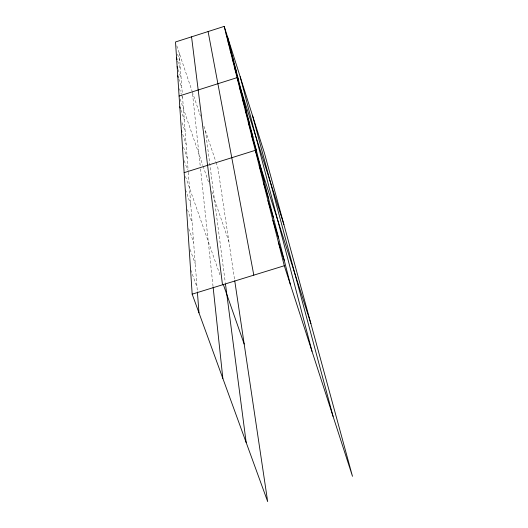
<?xml version="1.0" encoding="UTF-8"?>
<svg xmlns="http://www.w3.org/2000/svg" width="528" height="528" viewBox="0 0 528 528"><rect width="100%" height="100%" fill="white"/><g stroke="black" fill="none" stroke-linecap="round" stroke-linejoin="round"><path stroke-width="0.4" stroke-dasharray="2.64 1.98" d="M190.793 269.94L197.023 287.199M190.106 249.473L195.248 263.815M188.734 228.697L193.618 242.411M187.48 209.629L192.119 222.75M185.473 176.458L220.361 276.038M185.486 189.684L190.74 204.613M184.232 160.664L187.473 169.963M183.526 147.292L187.176 157.813M182.688 134.303L186.153 144.316M180.853 109.864L184.292 119.882M182.101 122.72L185.189 131.703M179.454 88.744L181.309 94.175M181.573 94.948L182.629 98.05M180.114 99.04L202.844 165.455M203.102 166.214L208.586 182.226M211.754 191.479L228.888 241.54M178.141 69.597L181.137 78.428M178.781 78.883L181.863 87.945M177.54 54.226L179.81 60.944M177.606 61.024L180.457 69.439M176.827 45.87L192.067 91.093M200.508 116.167L192.324 91.865L200.264 166.393M203.907 126.238L215.82 161.608M216.077 162.367L217.873 167.699L234.63 280.064M205.471 130.885L225.258 282.401M200.521 168.848L213.035 286.301M179.197 52.899L182.279 93.39M182.51 96.499L188.159 170.676M188.278 172.286L197.333 291.205"/><path stroke-width="0.79" d="M224.195 26.4L284.295 265.749L352.486 476.315L264.436 153.1L224.195 26.4L175.514 41.963L192.172 294.149L267.676 501.6L234.749 280.843M179.084 96.043L237.059 77.642L283.886 224.479M184.147 172.663L255.308 150.328L310.9 323.644M192.172 294.149L284.295 265.749M223.331 284.533L244.174 344.025M181.355 130.456L181.889 131.993M179.797 106.781L180.325 108.326M177.144 66.653L177.639 68.125M177.751 75.867L178.266 77.378M176.57 57.961L177.085 59.492M272.91 220.407L278.586 238.016M278.335 242.015L284.242 260.291M259.189 165.779L264.284 181.645M263.386 182.497L268.666 198.904M267.947 200.64L273.418 217.628M239.62 87.833L243.837 101.059M242.345 98.683L246.688 112.292M245.256 110.279L249.731 124.285M248.371 122.687L252.991 137.122M251.717 136.006L256.483 150.883M226.043 33.772L229.634 45.058M227.997 41.554L231.68 53.13M230.069 49.79L233.845 61.664M232.261 58.522L236.141 70.706M234.584 67.789L238.577 80.309M252.655 116.002L333.076 416.374M240.167 76.685L312.008 351.325M227.693 37.415L290.44 284.731M208.105 31.541L253.81 275.147M225.469 284.024L246.173 442.53M191.552 36.835L222.493 284.803M213.121 287.107L222.849 378.437M197.393 292.01L198.977 312.847"/></g></svg>
